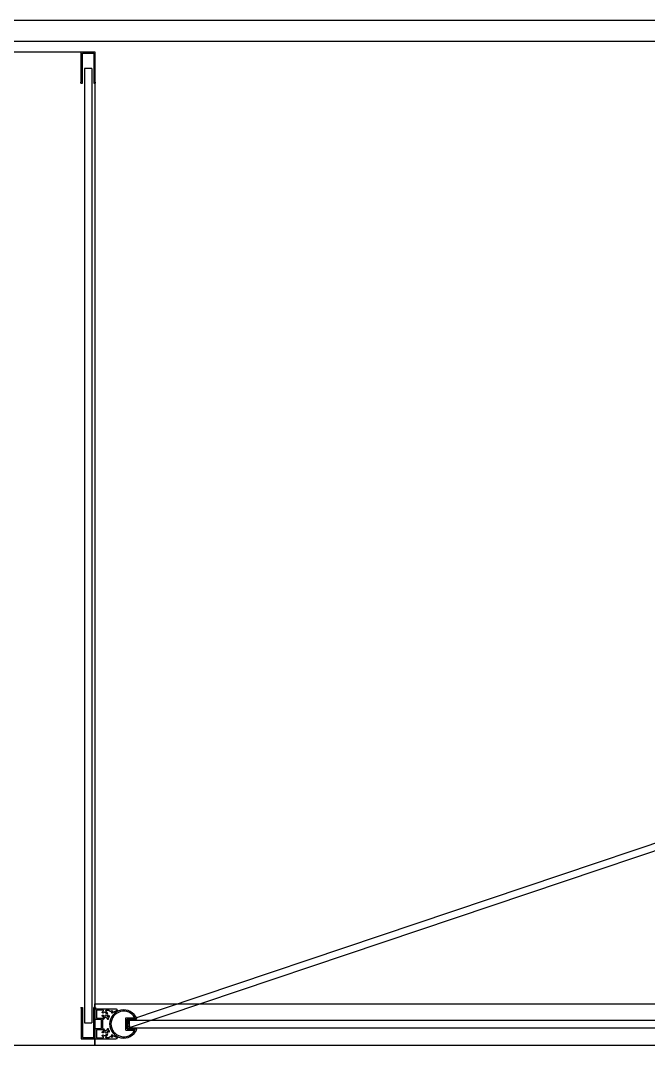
# Model space of a CAD drawing. Header units: millimetres. Extents: x -33000 to 294000, y 0 to 42408.
# Drawn here: x 263460 to 264061, y 15495 to 16475 of the extents above; entities that cross this region are included whole.
import ezdxf

# ---------------------------------------------------------------- set-up
doc = ezdxf.new("R2010")
doc.units = ezdxf.units.MM
doc.header["$LTSCALE"] = 50
doc.layers.add('arch', color=8, linetype='Continuous')

# ---------------------------------------------------------------- blocks, each defined once
blk = doc.blocks.new('모헤아바')
at = {"linetype": 'Continuous'}
for points in [[(27.93, 21.26, 0.697279), (27.18, 21.2, -0.11051), (24.61, 16.57, 1), (25.36, 15.91, 0.026681), (26.23, 17), (27.01, 16.04, -0.026889), (26.02, 14.85), (27.22, 13.37), (27.22, 10.87, -0.7078), (26.33, 10.56), (25.85, 11.16, 0.357943), (22.18, 11.93, -0.013641), (21.48, 11.58), (20.7, 12.55, 0.017751), (21.55, 12.95, 1), (21.09, 13.84, -0.054129), (18.65, 12.9), (18.65, 12.3, 0.414214), (19.15, 11.8), (19.32, 11.8, -0.227027), (19.63, 11.65), (20.66, 10.37, -0.235054), (20.74, 10.02, 0.020052), (20.69, 9.79, -0.347639), (20.23, 9.38, 0.353237), (18.66, 7.93, -0.372216), (18.17, 7.5), (14.36, 7.5), (14.1, 7.24), (13.83, 7.5), (10.02, 7.5, -0.372216), (9.53, 7.93, 0.353237), (7.96, 9.38, -0.347639), (7.5, 9.79, 0.020052), (7.45, 10.02, -0.235054), (7.53, 10.37), (8.56, 11.65, -0.227027), (8.87, 11.8), (9.05, 11.8, 0.414214), (9.55, 12.3), (9.55, 12.9, -0.054129), (7.1, 13.84, 1), (6.64, 12.95, 0.017751), (7.49, 12.55), (6.71, 11.58, -0.013641), (6.01, 11.93, 0.357943), (2.34, 11.16), (1.86, 10.56, -0.7078), (0.97, 10.87), (0.97, 13.37), (2.17, 14.85, -0.026889), (1.18, 16.04), (1.96, 17, 0.026681), (2.83, 15.91, 1), (3.58, 16.57, -0.11051), (1.01, 21.2, 0.697279), (0.26, 21.26, 0.108374), (0, 19.99), (0, 0), (9.05, 0, 0.414214), (9.55, 0.5), (9.55, 5.5, -0.414214), (10.05, 6), (18.15, 6, -0.414214), (18.65, 5.5), (18.65, 0.5, 0.414214), (19.15, 0), (28.19, 0), (28.19, 19.99, 0.108374)], [(6.74, 7.17, -0.490348), (5.8, 7.3), (5.75, 7.39, -0.338843), (5.84, 8.12, 2.406752), (3.44, 8.12, -0.338843), (3.53, 7.39), (3.42, 7.2, -0.429272), (2.53, 7.17, -0.08954), (1.91, 8.04, 0.782307), (0.97, 7.81), (0.97, 1.51), (8.55, 1.51), (8.55, 7.47, 0.767482), (7.24, 7.82, -0.067904)], [(27.22, 7.81, 0.782307), (26.28, 8.04, -0.08954), (25.66, 7.17, -0.429272), (24.77, 7.2), (24.66, 7.39, -0.338843), (24.76, 8.12, 2.406752), (22.35, 8.12, -0.338843), (22.44, 7.39), (22.39, 7.3, -0.490348), (21.45, 7.17, -0.067904), (20.95, 7.82, 0.767482), (19.65, 7.47), (19.65, 1.51), (27.22, 1.51)]]:
    blk.add_lwpolyline(points, format="xyb", close=True, dxfattribs=at)
blk = doc.blocks.new('원형조립바')
for p, q in [((-6.02, 2), (-6.02, 10.61)), ((-5.22, 12.41), (-5.31, 12.41)), ((-4.72, 3.3), (-4.72, 11.91)), ((4.72, 3.3), (4.72, 11.91)), ((5.31, 12.41), (5.22, 12.41)), ((6.02, 2), (6.02, 10.61)), ((6.02, 2), (-6.02, 2)), ((-4.72, 3.3), (4.72, 3.3))]:
    blk.add_line(p, q)
for centre, radius, start, end in [((0, 0), 13.5, 113.18187, 66.81813), ((0, 0), 12.2, 119.54011, 60.45989), ((-5.22, 11.91), 0.5, 0, 90), ((5.22, 11.91), 0.5, 90, 180)]:
    blk.add_arc(centre, radius, start, end)
blk = doc.blocks.new('30mm 채널')
for p, q in [((229223.52, -63918.27), (229194.42, -63918.27)), ((229194.42, -63918.27), (229194.42, -63931.27)), ((229224.42, -63919.37), (229195.52, -63919.37)), ((229195.52, -63919.37), (229195.52, -63930.17)), ((229224.42, -63917.67), (229223.52, -63917.67)), ((229223.52, -63917.67), (229223.52, -63918.27)), ((229224.42, -63917.67), (229224.42, -63919.37)), ((229194.42, -63931.27), (229223.52, -63931.27)), ((229195.52, -63930.17), (229224.42, -63930.17)), ((229223.52, -63931.87), (229223.52, -63931.27)), ((229224.42, -63931.87), (229223.52, -63931.87)), ((229224.42, -63930.17), (229224.42, -63931.87)), ((229224.42, -63931.87), (229224.42, -63930.17))]:
    blk.add_line(p, q)

msp = doc.modelspace()

# ---------------------------------------------------------------- hatches: boundary and pattern name
at = {"layer": 'arch', "ltscale": 25}
h = msp.add_hatch(dxfattribs=at)
h.set_pattern_fill('ANSI31', color=256, scale=0.642903, angle=90, style=0)
h.set_pattern_definition([(135, (226367.0026, -7014.457), (-1.44335867, -1.44335867), [])])
h.paths.add_polyline_path([(263562.1, 15519.9), (263563.87, 15519.9), (263563.87, 15510.47), (263562.1, 15510.47)])

# ---------------------------------------------------------------- linework, layer by layer
for p, q in [((264661.21, 16474.6), (261901.21, 16474.6)), ((264641.21, 16454.6), (261921.21, 16454.6)), ((263521.14, 16428.85), (263521.14, 15516.26)), ((263528.27, 16428.85), (263521.14, 16428.85)), ((263528.27, 16428.85), (263528.27, 15516.26)), ((263521.14, 15516.26), (263528.27, 15516.26)), ((263563.87, 15518.75), (264220.71, 15518.75)), ((263563.87, 15511.61), (263563.87, 15518.75)), ((263563.87, 15511.61), (264220.71, 15511.61))]:
    msp.add_line(p, q, dxfattribs=at)
at = {"layer": 'arch', "ltscale": 25, "elevation": 0}
for points in [[(261931.21, 16444.6), (263531.21, 16444.6), (263531.21, 15494.6), (261931.21, 15494.6)], [(263565.09, 15511.83), (263562.65, 15518.54), (264184.24, 15727.63), (264186.68, 15720.92)], [(264631.21, 15494.6), (263531.21, 15494.6), (263531.21, 15534.6), (264631.21, 15534.6)], [(263562.1, 15519.9), (263563.87, 15519.9), (263563.87, 15510.47), (263562.1, 15510.47)]]:
    msp.add_lwpolyline(points, close=True, dxfattribs=at)

# ---------------------------------------------------------------- block references
at = {"layer": 'arch', "ltscale": 25, "xscale": -1, "rotation": 89.99999999999993}
msp.add_blockref('30mm 채널', (199599.94, 245639.01), dxfattribs=at)
at = {"layer": 'arch', "ltscale": 25, "rotation": 90.00000000000001}
msp.add_blockref('30mm 채널', (199599.94, -213693.33), dxfattribs=at)
at = {"layer": 'arch', "ltscale": 25, "xscale": 1.000010832119582, "yscale": 1.000010832119582, "zscale": 1.000010832119582, "rotation": 270.0000000000002}
for name, p in [('모헤아바', (263531.21, 15529.28)), ('원형조립바', (263558.8, 15515.18))]:
    msp.add_blockref(name, p, dxfattribs=at)

doc.saveas('drawing.dxf')
